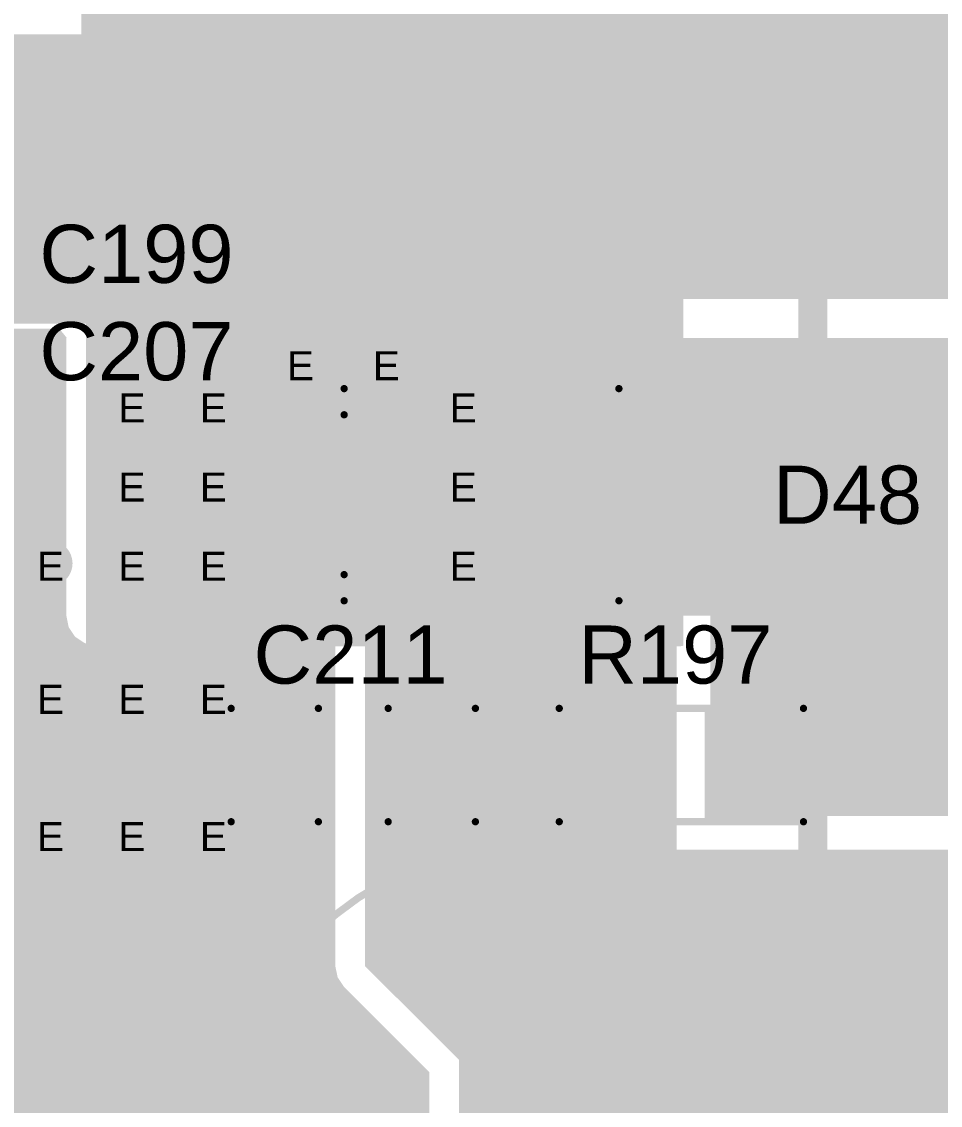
# Model space of a CAD drawing. Header units: inches. Extents: x 68 to 568, y 3 to 460.
# Drawn here: x 169.54 to 185.59, y 40.52 to 59.46 of the extents above; entities that cross this region are included whole.
import ezdxf

# ---------------------------------------------------------------- set-up
doc = ezdxf.new("R2010")
doc.units = ezdxf.units.IN
for name, color, linetype in [('Bottom Layer', 5, 'Continuous'), ('Bottom Solder', 6, 'Continuous'), ('Drill Drawing', 1, 'Continuous'), ('Layer 1', 16, 'Continuous'), ('Layer 2', 76, 'Continuous'), ('Multi-Layer', 9, 'Continuous'), ('Pad Holes', 156, 'Continuous'), ('Top Layer', 1, 'Continuous'), ('Top Overlay', 2, 'Continuous'), ('Top Paste', 8, 'Continuous'), ('Top Solder', 216, 'Continuous'), ('Via Holes', 16, 'Continuous')]:
    doc.layers.add(name, color=color, linetype=linetype)
doc.styles.add('Arial', font='', dxfattribs={"height": 0.2})
doc.styles.get('Arial').set_extended_font_data('Arial')

# ---------------------------------------------------------------- blocks, each defined once
blk = doc.blocks.new('EEUFR1V471B_108')
at = {"layer": 'Bottom Layer'}
h = blk.add_hatch(color=5, dxfattribs=at)
edge = h.paths.add_edge_path()
edge.add_arc((-2.5, 0), 0.8, 0, 360)
h = blk.add_hatch(color=5, dxfattribs=at)
edge = h.paths.add_edge_path()
edge.add_arc((2.5, 0), 0.8, 0, 360)
at = {"layer": 'Bottom Solder'}
h = blk.add_hatch(color=6, dxfattribs=at)
edge = h.paths.add_edge_path()
edge.add_arc((-2.5, 0), 0.85, 0, 360)
h = blk.add_hatch(color=6, dxfattribs=at)
edge = h.paths.add_edge_path()
edge.add_arc((2.5, 0), 0.85, 0, 360)
at = {"layer": 'Layer 1'}
h = blk.add_hatch(color=16, dxfattribs=at)
edge = h.paths.add_edge_path()
edge.add_arc((-2.5, 0), 0.8, 0, 360)
h = blk.add_hatch(color=16, dxfattribs=at)
edge = h.paths.add_edge_path()
edge.add_arc((2.5, 0), 0.8, 0, 360)
at = {"layer": 'Layer 2'}
h = blk.add_hatch(color=76, dxfattribs=at)
edge = h.paths.add_edge_path()
edge.add_arc((-2.5, 0), 0.8, 0, 360)
h = blk.add_hatch(color=76, dxfattribs=at)
edge = h.paths.add_edge_path()
edge.add_arc((2.5, 0), 0.8, 0, 360)
at = {"layer": 'Multi-Layer'}
h = blk.add_hatch(color=9, dxfattribs=at)
edge = h.paths.add_edge_path()
edge.add_arc((-2.5, 0), 0.8, 0, 360)
h = blk.add_hatch(color=9, dxfattribs=at)
edge = h.paths.add_edge_path()
edge.add_arc((2.5, 0), 0.8, 0, 360)
at = {"layer": 'Pad Holes'}
h = blk.add_hatch(color=7, dxfattribs=at)
edge = h.paths.add_edge_path()
edge.add_arc((-2.5, 0), 0.5, 0, 360)
h = blk.add_hatch(color=7, dxfattribs=at)
edge = h.paths.add_edge_path()
edge.add_arc((2.5, 0), 0.5, 0, 360)
at = {"layer": 'Top Layer'}
h = blk.add_hatch(color=1, dxfattribs=at)
edge = h.paths.add_edge_path()
edge.add_arc((-2.5, 0), 0.8, 0, 360)
h = blk.add_hatch(color=1, dxfattribs=at)
edge = h.paths.add_edge_path()
edge.add_arc((2.5, 0), 0.8, 0, 360)
at = {"layer": 'Top Overlay'}
blk.add_hatch(color=2, dxfattribs=at).paths.add_polyline_path([(3.556, 3.556), (3.556, -3.556), (4.318, -2.54), (4.826, -1.016), (4.973, 0.523), (4.826, 1.524)])
at = {"layer": 'Top Solder'}
h = blk.add_hatch(color=216, dxfattribs=at)
edge = h.paths.add_edge_path()
edge.add_arc((-2.5, 0), 0.85, 0, 360)
h = blk.add_hatch(color=216, dxfattribs=at)
edge = h.paths.add_edge_path()
edge.add_arc((2.5, 0), 0.85, 0, 360)
at = {"layer": 'Top Overlay'}
for points in [[(5, 0, 0.127, 0.127, 1), (-5, 0, 0.127, 0.127, 1)], [(-4.128, 0.762, 0.127, 0.127, 1), (-4, 0.762, 0.127, 0.127, 1)], [(-5.032, 0, 0.0635, 0.0635, 1), (-4.968, 0, 0.0635, 0.0635, 1)], [(-4.636, 0, 0.127, 0.127, 1), (-4.508, 0, 0.127, 0.127, 1)], [(-3.619, 0, 0.127, 0.127, 1), (-3.493, 0, 0.127, 0.127, 1)], [(4.968, 0, 0.0635, 0.0635, 1), (5.032, 0, 0.0635, 0.0635, 1)], [(-4.128, -0.762, 0.127, 0.127, 1), (-4, -0.762, 0.127, 0.127, 1)]]:
    blk.add_lwpolyline(points, format="xyseb", close=True, dxfattribs=at)
for points in [[(-4.064, 0.762, 0.254, 0.254, 0), (-4.064, -0.762, 0.254, 0.254, 0)], [(-3.556, 0, 0.254, 0.254, 0), (-4.572, 0, 0.254, 0.254, 0)]]:
    blk.add_lwpolyline(points, format="xyseb", dxfattribs=at)
blk = doc.blocks.new('C___1206_109')
at = {"layer": 'Top Layer'}
for points in [[(-2.032, 0.889), (-0.508, 0.889), (-0.508, -0.889), (-2.032, -0.889)], [(0.508, 0.889), (2.032, 0.889), (2.032, -0.889), (0.508, -0.889)]]:
    blk.add_hatch(color=1, dxfattribs=at).paths.add_polyline_path(points)
at = {"layer": 'Top Paste'}
for points in [[(-2.032, 0.889), (-0.508, 0.889), (-0.508, -0.889), (-2.032, -0.889)], [(0.508, 0.889), (2.032, 0.889), (2.032, -0.889), (0.508, -0.889)]]:
    blk.add_hatch(color=8, dxfattribs=at).paths.add_polyline_path(points)
at = {"layer": 'Top Solder'}
for points in [[(-2.1336, 0.9906), (-0.4064, 0.9906), (-0.4064, -0.9906), (-2.1336, -0.9906)], [(0.4064, 0.9906), (2.1336, 0.9906), (2.1336, -0.9906), (0.4064, -0.9906)]]:
    blk.add_hatch(color=216, dxfattribs=at).paths.add_polyline_path(points)
at = {"layer": 'Top Overlay'}
for points in [[(-2.1336, -0.9906, 0.127, 0.127, 0), (-2.1336, 0.9906, 0.127, 0.127, 0)], [(-2.1336, 0.9906, 0.127, 0.127, 0), (-0.6096, 0.9906, 0.127, 0.127, 0)], [(0.6096, 0.9906, 0.127, 0.127, 0), (2.1336, 0.9906, 0.127, 0.127, 0)], [(2.1336, -0.9906, 0.127, 0.127, 0), (2.1336, 0.9906, 0.127, 0.127, 0)], [(-2.1336, -0.9906, 0.127, 0.127, 0), (-0.6096, -0.9906, 0.127, 0.127, 0)], [(0.6096, -0.9906, 0.127, 0.127, 0), (2.1336, -0.9906, 0.127, 0.127, 0)]]:
    blk.add_lwpolyline(points, format="xyseb", dxfattribs=at)
for points in [[(-2.16535, 0.9906, 0.0635, 0.0635, 1), (-2.10185, 0.9906, 0.0635, 0.0635, 1)], [(-2.16535, 0.9906, 0.0635, 0.0635, 1), (-2.10185, 0.9906, 0.0635, 0.0635, 1)], [(-0.64135, 0.9906, 0.0635, 0.0635, 1), (-0.57785, 0.9906, 0.0635, 0.0635, 1)], [(0.57785, 0.9906, 0.0635, 0.0635, 1), (0.64135, 0.9906, 0.0635, 0.0635, 1)], [(2.10185, 0.9906, 0.0635, 0.0635, 1), (2.16535, 0.9906, 0.0635, 0.0635, 1)], [(2.10185, 0.9906, 0.0635, 0.0635, 1), (2.16535, 0.9906, 0.0635, 0.0635, 1)], [(-2.16535, -0.9906, 0.0635, 0.0635, 1), (-2.10185, -0.9906, 0.0635, 0.0635, 1)], [(-2.16535, -0.9906, 0.0635, 0.0635, 1), (-2.10185, -0.9906, 0.0635, 0.0635, 1)], [(-0.64135, -0.9906, 0.0635, 0.0635, 1), (-0.57785, -0.9906, 0.0635, 0.0635, 1)], [(0.57785, -0.9906, 0.0635, 0.0635, 1), (0.64135, -0.9906, 0.0635, 0.0635, 1)], [(2.10185, -0.9906, 0.0635, 0.0635, 1), (2.16535, -0.9906, 0.0635, 0.0635, 1)], [(2.10185, -0.9906, 0.0635, 0.0635, 1), (2.16535, -0.9906, 0.0635, 0.0635, 1)]]:
    blk.add_lwpolyline(points, format="xyseb", close=True, dxfattribs=at)
blk = doc.blocks.new('SMB__132')
at = {"layer": 'Top Layer'}
for points in [[(-3.7, -1.2), (-3.7, 1.2), (-0.9, 1.2), (-0.9, -1.2)], [(0.9, -1.2), (0.9, 1.2), (3.7, 1.2), (3.7, -1.2)]]:
    blk.add_hatch(color=1, dxfattribs=at).paths.add_polyline_path(points)
at = {"layer": 'Top Overlay'}
for points in [[(2.591, 1.244), (4.826, 1.244), (4.826, 1.904), (2.591, 1.904)], [(3.734, -1.652), (4.826, -1.652), (4.826, 1.345), (3.734, 1.345)], [(2.591, -1.906), (4.826, -1.906), (4.826, -1.246), (2.591, -1.246)]]:
    blk.add_hatch(color=2, dxfattribs=at).paths.add_polyline_path(points)
at = {"layer": 'Top Paste'}
for points in [[(-3.7, -1.2), (-3.7, 1.2), (-0.9, 1.2), (-0.9, -1.2)], [(0.9, -1.2), (0.9, 1.2), (3.7, 1.2), (3.7, -1.2)]]:
    blk.add_hatch(color=8, dxfattribs=at).paths.add_polyline_path(points)
at = {"layer": 'Top Solder'}
for points in [[(-3.802, -1.302), (-3.802, 1.302), (-0.798, 1.302), (-0.798, -1.302)], [(0.798, -1.302), (0.798, 1.302), (3.802, 1.302), (3.802, -1.302)]]:
    blk.add_hatch(color=216, dxfattribs=at).paths.add_polyline_path(points)
at = {"layer": 'Top Overlay'}
for points in [[(-2.21, 1.397, 0.127, 0.127, 0), (-2.21, 1.854, 0.127, 0.127, 0)], [(-2.21, 1.854, 0.127, 0.127, 0), (2.591, 1.854, 0.127, 0.127, 0)], [(-2.21, -1.854, 0.127, 0.127, 0), (-2.21, -1.397, 0.127, 0.127, 0)], [(-2.21, -1.854, 0.127, 0.127, 0), (2.591, -1.854, 0.127, 0.127, 0)]]:
    blk.add_lwpolyline(points, format="xyseb", dxfattribs=at)
for points in [[(-2.242, 1.854, 0.0635, 0.0635, 1), (-2.178, 1.854, 0.0635, 0.0635, 1)], [(-2.242, 1.854, 0.0635, 0.0635, 1), (-2.178, 1.854, 0.0635, 0.0635, 1)], [(2.559, 1.854, 0.0635, 0.0635, 1), (2.623, 1.854, 0.0635, 0.0635, 1)], [(-2.242, 1.397, 0.0635, 0.0635, 1), (-2.178, 1.397, 0.0635, 0.0635, 1)], [(-2.242, -1.397, 0.0635, 0.0635, 1), (-2.178, -1.397, 0.0635, 0.0635, 1)], [(-2.242, -1.854, 0.0635, 0.0635, 1), (-2.178, -1.854, 0.0635, 0.0635, 1)], [(-2.242, -1.854, 0.0635, 0.0635, 1), (-2.178, -1.854, 0.0635, 0.0635, 1)], [(2.559, -1.854, 0.0635, 0.0635, 1), (2.623, -1.854, 0.0635, 0.0635, 1)]]:
    blk.add_lwpolyline(points, format="xyseb", close=True, dxfattribs=at)
blk = doc.blocks.new('R___1206_142')
at = {"layer": 'Top Layer'}
for points in [[(-2.032, 0.889), (-0.508, 0.889), (-0.508, -0.889), (-2.032, -0.889)], [(0.508, 0.889), (2.032, 0.889), (2.032, -0.889), (0.508, -0.889)]]:
    blk.add_hatch(color=1, dxfattribs=at).paths.add_polyline_path(points)
at = {"layer": 'Top Paste'}
for points in [[(-2.032, 0.889), (-0.508, 0.889), (-0.508, -0.889), (-2.032, -0.889)], [(0.508, 0.889), (2.032, 0.889), (2.032, -0.889), (0.508, -0.889)]]:
    blk.add_hatch(color=8, dxfattribs=at).paths.add_polyline_path(points)
at = {"layer": 'Top Solder'}
for points in [[(-2.1336, 0.9906), (-0.4064, 0.9906), (-0.4064, -0.9906), (-2.1336, -0.9906)], [(0.4064, 0.9906), (2.1336, 0.9906), (2.1336, -0.9906), (0.4064, -0.9906)]]:
    blk.add_hatch(color=216, dxfattribs=at).paths.add_polyline_path(points)
at = {"layer": 'Top Overlay'}
for points in [[(-2.1336, 0.9906, 0.127, 0.127, 0), (2.1336, 0.9906, 0.127, 0.127, 0)], [(-2.1336, -0.9906, 0.127, 0.127, 0), (-2.1336, 0.9906, 0.127, 0.127, 0)], [(2.1336, -0.9906, 0.127, 0.127, 0), (2.1336, 0.9906, 0.127, 0.127, 0)], [(-2.1336, -0.9906, 0.127, 0.127, 0), (2.1336, -0.9906, 0.127, 0.127, 0)]]:
    blk.add_lwpolyline(points, format="xyseb", dxfattribs=at)
for points in [[(-2.16535, 0.9906, 0.0635, 0.0635, 1), (-2.10185, 0.9906, 0.0635, 0.0635, 1)], [(-2.16535, 0.9906, 0.0635, 0.0635, 1), (-2.10185, 0.9906, 0.0635, 0.0635, 1)], [(2.10185, 0.9906, 0.0635, 0.0635, 1), (2.16535, 0.9906, 0.0635, 0.0635, 1)], [(2.10185, 0.9906, 0.0635, 0.0635, 1), (2.16535, 0.9906, 0.0635, 0.0635, 1)], [(-2.16535, -0.9906, 0.0635, 0.0635, 1), (-2.10185, -0.9906, 0.0635, 0.0635, 1)], [(-2.16535, -0.9906, 0.0635, 0.0635, 1), (-2.10185, -0.9906, 0.0635, 0.0635, 1)], [(2.10185, -0.9906, 0.0635, 0.0635, 1), (2.16535, -0.9906, 0.0635, 0.0635, 1)], [(2.10185, -0.9906, 0.0635, 0.0635, 1), (2.16535, -0.9906, 0.0635, 0.0635, 1)]]:
    blk.add_lwpolyline(points, format="xyseb", close=True, dxfattribs=at)

msp = doc.modelspace()

# ---------------------------------------------------------------- hatches: boundary and pattern name
at = {"layer": 'Bottom Layer'}
h = msp.add_hatch(color=5, dxfattribs=at)
h.paths.add_polyline_path([(172.945, 84.877), (172.985, 84.85), (173.054, 84.78), (173.054, 84.78), (181.102, 76.733), (181.102, 48.557), (181.096, 48.548), (181.051, 48.539), (170.714, 48.539), (170.671, 48.547), (170.663, 48.59), (170.663, 49.48), (170.674, 49.491), (170.781, 49.676), (170.836, 49.881), (170.836, 50.094), (170.781, 50.299), (170.674, 50.484), (170.663, 50.495), (170.663, 53.663), (170.663, 59.491), (170.663, 59.491), (170.663, 69.963), (170.663, 70.383), (170.511, 70.535), (170.511, 70.535), (169.786, 71.259), (168.91, 72.136), (139.547, 72.136), (139.547, 78.593), (139.547, 84.886), (172.898, 84.886)])
h.paths.add_polyline_path([(150.537, 82.02), (150.193, 82.02), (149.855, 81.953), (149.537, 81.821), (149.251, 81.63), (149.008, 81.387), (148.817, 81.1), (148.685, 80.783), (148.618, 80.445), (148.618, 80.101), (148.685, 79.763), (148.817, 79.445), (149.008, 79.159), (149.251, 78.916), (149.537, 78.725), (149.855, 78.593), (150.193, 78.526), (150.537, 78.526), (150.875, 78.593), (151.192, 78.725), (151.479, 78.916), (151.722, 79.159), (151.913, 79.445), (152.045, 79.763), (152.112, 80.101), (152.112, 80.445), (152.045, 80.783), (151.913, 81.1), (151.722, 81.387), (151.479, 81.63), (151.192, 81.821), (150.875, 81.953)], flags=0)
msp.add_hatch(color=5, dxfattribs=at).paths.add_polyline_path([(170.663, 48.539), (177.927, 48.539), (177.927, 78.587), (170.663, 78.587)])
h = msp.add_hatch(color=5, dxfattribs=at)
edge = h.paths.add_edge_path()
edge.add_arc((174.396, 53.492), 0.3, 0, 360)
h = msp.add_hatch(color=5, dxfattribs=at)
edge = h.paths.add_edge_path()
edge.add_arc((175.895, 53.492), 0.3, 0, 360)
h = msp.add_hatch(color=5, dxfattribs=at)
edge = h.paths.add_edge_path()
edge.add_arc((171.45, 52.756), 0.3, 0, 360)
h = msp.add_hatch(color=5, dxfattribs=at)
edge = h.paths.add_edge_path()
edge.add_arc((172.872, 52.756), 0.3, 0, 360)
h = msp.add_hatch(color=5, dxfattribs=at)
edge = h.paths.add_edge_path()
edge.add_arc((177.24, 52.756), 0.3, 0, 360)
h = msp.add_hatch(color=5, dxfattribs=at)
edge = h.paths.add_edge_path()
edge.add_arc((171.45, 51.372), 0.3, 0, 360)
h = msp.add_hatch(color=5, dxfattribs=at)
edge = h.paths.add_edge_path()
edge.add_arc((172.872, 51.372), 0.3, 0, 360)
h = msp.add_hatch(color=5, dxfattribs=at)
edge = h.paths.add_edge_path()
edge.add_arc((177.24, 51.372), 0.3, 0, 360)
h = msp.add_hatch(color=5, dxfattribs=at)
edge = h.paths.add_edge_path()
edge.add_arc((170.028, 49.988), 0.3, 0, 360)
h = msp.add_hatch(color=5, dxfattribs=at)
edge = h.paths.add_edge_path()
edge.add_arc((171.45, 49.988), 0.3, 0, 360)
h = msp.add_hatch(color=5, dxfattribs=at)
edge = h.paths.add_edge_path()
edge.add_arc((172.872, 49.988), 0.3, 0, 360)
h = msp.add_hatch(color=5, dxfattribs=at)
edge = h.paths.add_edge_path()
edge.add_arc((177.24, 49.988), 0.3, 0, 360)
h = msp.add_hatch(color=5, dxfattribs=at)
edge = h.paths.add_edge_path()
edge.add_arc((170.028, 47.663), 0.3, 0, 360)
h = msp.add_hatch(color=5, dxfattribs=at)
edge = h.paths.add_edge_path()
edge.add_arc((171.45, 47.663), 0.3, 0, 360)
h = msp.add_hatch(color=5, dxfattribs=at)
edge = h.paths.add_edge_path()
edge.add_arc((172.872, 47.663), 0.3, 0, 360)
h = msp.add_hatch(color=5, dxfattribs=at)
edge = h.paths.add_edge_path()
edge.add_arc((170.028, 45.263), 0.3, 0, 360)
h = msp.add_hatch(color=5, dxfattribs=at)
edge = h.paths.add_edge_path()
edge.add_arc((171.45, 45.263), 0.3, 0, 360)
h = msp.add_hatch(color=5, dxfattribs=at)
edge = h.paths.add_edge_path()
edge.add_arc((172.872, 45.263), 0.3, 0, 360)
at = {"layer": 'Bottom Solder'}
h = msp.add_hatch(color=6, dxfattribs=at)
edge = h.paths.add_edge_path()
edge.add_arc((174.396, 53.492), 0.402, 0, 360)
h = msp.add_hatch(color=6, dxfattribs=at)
edge = h.paths.add_edge_path()
edge.add_arc((175.895, 53.492), 0.402, 0, 360)
h = msp.add_hatch(color=6, dxfattribs=at)
edge = h.paths.add_edge_path()
edge.add_arc((171.45, 52.756), 0.402, 0, 360)
h = msp.add_hatch(color=6, dxfattribs=at)
edge = h.paths.add_edge_path()
edge.add_arc((172.872, 52.756), 0.402, 0, 360)
h = msp.add_hatch(color=6, dxfattribs=at)
edge = h.paths.add_edge_path()
edge.add_arc((177.24, 52.756), 0.402, 0, 360)
h = msp.add_hatch(color=6, dxfattribs=at)
edge = h.paths.add_edge_path()
edge.add_arc((171.45, 51.372), 0.402, 0, 360)
h = msp.add_hatch(color=6, dxfattribs=at)
edge = h.paths.add_edge_path()
edge.add_arc((172.872, 51.372), 0.402, 0, 360)
h = msp.add_hatch(color=6, dxfattribs=at)
edge = h.paths.add_edge_path()
edge.add_arc((177.24, 51.372), 0.402, 0, 360)
h = msp.add_hatch(color=6, dxfattribs=at)
edge = h.paths.add_edge_path()
edge.add_arc((170.028, 49.988), 0.402, 0, 360)
h = msp.add_hatch(color=6, dxfattribs=at)
edge = h.paths.add_edge_path()
edge.add_arc((171.45, 49.988), 0.402, 0, 360)
h = msp.add_hatch(color=6, dxfattribs=at)
edge = h.paths.add_edge_path()
edge.add_arc((172.872, 49.988), 0.402, 0, 360)
h = msp.add_hatch(color=6, dxfattribs=at)
edge = h.paths.add_edge_path()
edge.add_arc((177.24, 49.988), 0.402, 0, 360)
h = msp.add_hatch(color=6, dxfattribs=at)
edge = h.paths.add_edge_path()
edge.add_arc((170.028, 47.663), 0.402, 0, 360)
h = msp.add_hatch(color=6, dxfattribs=at)
edge = h.paths.add_edge_path()
edge.add_arc((171.45, 47.663), 0.402, 0, 360)
h = msp.add_hatch(color=6, dxfattribs=at)
edge = h.paths.add_edge_path()
edge.add_arc((172.872, 47.663), 0.402, 0, 360)
h = msp.add_hatch(color=6, dxfattribs=at)
edge = h.paths.add_edge_path()
edge.add_arc((170.028, 45.263), 0.402, 0, 360)
h = msp.add_hatch(color=6, dxfattribs=at)
edge = h.paths.add_edge_path()
edge.add_arc((171.45, 45.263), 0.402, 0, 360)
h = msp.add_hatch(color=6, dxfattribs=at)
edge = h.paths.add_edge_path()
edge.add_arc((172.872, 45.263), 0.402, 0, 360)
at = {"layer": 'Layer 1'}
h = msp.add_hatch(color=16, dxfattribs=at)
edge = h.paths.add_edge_path()
edge.add_arc((174.396, 53.492), 0.3, 0, 360)
h = msp.add_hatch(color=16, dxfattribs=at)
edge = h.paths.add_edge_path()
edge.add_arc((175.895, 53.492), 0.3, 0, 360)
h = msp.add_hatch(color=16, dxfattribs=at)
edge = h.paths.add_edge_path()
edge.add_arc((171.45, 52.756), 0.3, 0, 360)
h = msp.add_hatch(color=16, dxfattribs=at)
edge = h.paths.add_edge_path()
edge.add_arc((172.872, 52.756), 0.3, 0, 360)
h = msp.add_hatch(color=16, dxfattribs=at)
edge = h.paths.add_edge_path()
edge.add_arc((177.24, 52.756), 0.3, 0, 360)
h = msp.add_hatch(color=16, dxfattribs=at)
edge = h.paths.add_edge_path()
edge.add_arc((171.45, 51.372), 0.3, 0, 360)
h = msp.add_hatch(color=16, dxfattribs=at)
edge = h.paths.add_edge_path()
edge.add_arc((172.872, 51.372), 0.3, 0, 360)
h = msp.add_hatch(color=16, dxfattribs=at)
edge = h.paths.add_edge_path()
edge.add_arc((177.24, 51.372), 0.3, 0, 360)
h = msp.add_hatch(color=16, dxfattribs=at)
edge = h.paths.add_edge_path()
edge.add_arc((170.028, 49.988), 0.3, 0, 360)
h = msp.add_hatch(color=16, dxfattribs=at)
edge = h.paths.add_edge_path()
edge.add_arc((171.45, 49.988), 0.3, 0, 360)
h = msp.add_hatch(color=16, dxfattribs=at)
edge = h.paths.add_edge_path()
edge.add_arc((172.872, 49.988), 0.3, 0, 360)
h = msp.add_hatch(color=16, dxfattribs=at)
edge = h.paths.add_edge_path()
edge.add_arc((177.24, 49.988), 0.3, 0, 360)
h = msp.add_hatch(color=16, dxfattribs=at)
edge = h.paths.add_edge_path()
edge.add_arc((170.028, 47.663), 0.3, 0, 360)
h = msp.add_hatch(color=16, dxfattribs=at)
edge = h.paths.add_edge_path()
edge.add_arc((171.45, 47.663), 0.3, 0, 360)
h = msp.add_hatch(color=16, dxfattribs=at)
edge = h.paths.add_edge_path()
edge.add_arc((172.872, 47.663), 0.3, 0, 360)
h = msp.add_hatch(color=16, dxfattribs=at)
edge = h.paths.add_edge_path()
edge.add_arc((170.028, 45.263), 0.3, 0, 360)
h = msp.add_hatch(color=16, dxfattribs=at)
edge = h.paths.add_edge_path()
edge.add_arc((171.45, 45.263), 0.3, 0, 360)
h = msp.add_hatch(color=16, dxfattribs=at)
edge = h.paths.add_edge_path()
edge.add_arc((172.872, 45.263), 0.3, 0, 360)
at = {"layer": 'Layer 2'}
h = msp.add_hatch(color=76, dxfattribs=at)
edge = h.paths.add_edge_path()
edge.add_arc((174.396, 53.492), 0.3, 0, 360)
h = msp.add_hatch(color=76, dxfattribs=at)
edge = h.paths.add_edge_path()
edge.add_arc((175.895, 53.492), 0.3, 0, 360)
h = msp.add_hatch(color=76, dxfattribs=at)
edge = h.paths.add_edge_path()
edge.add_arc((171.45, 52.756), 0.3, 0, 360)
h = msp.add_hatch(color=76, dxfattribs=at)
edge = h.paths.add_edge_path()
edge.add_arc((172.872, 52.756), 0.3, 0, 360)
h = msp.add_hatch(color=76, dxfattribs=at)
edge = h.paths.add_edge_path()
edge.add_arc((177.24, 52.756), 0.3, 0, 360)
h = msp.add_hatch(color=76, dxfattribs=at)
edge = h.paths.add_edge_path()
edge.add_arc((171.45, 51.372), 0.3, 0, 360)
h = msp.add_hatch(color=76, dxfattribs=at)
edge = h.paths.add_edge_path()
edge.add_arc((172.872, 51.372), 0.3, 0, 360)
h = msp.add_hatch(color=76, dxfattribs=at)
edge = h.paths.add_edge_path()
edge.add_arc((177.24, 51.372), 0.3, 0, 360)
h = msp.add_hatch(color=76, dxfattribs=at)
edge = h.paths.add_edge_path()
edge.add_arc((170.028, 49.988), 0.3, 0, 360)
h = msp.add_hatch(color=76, dxfattribs=at)
edge = h.paths.add_edge_path()
edge.add_arc((171.45, 49.988), 0.3, 0, 360)
h = msp.add_hatch(color=76, dxfattribs=at)
edge = h.paths.add_edge_path()
edge.add_arc((172.872, 49.988), 0.3, 0, 360)
h = msp.add_hatch(color=76, dxfattribs=at)
edge = h.paths.add_edge_path()
edge.add_arc((177.24, 49.988), 0.3, 0, 360)
h = msp.add_hatch(color=76, dxfattribs=at)
edge = h.paths.add_edge_path()
edge.add_arc((170.028, 47.663), 0.3, 0, 360)
h = msp.add_hatch(color=76, dxfattribs=at)
edge = h.paths.add_edge_path()
edge.add_arc((171.45, 47.663), 0.3, 0, 360)
h = msp.add_hatch(color=76, dxfattribs=at)
edge = h.paths.add_edge_path()
edge.add_arc((172.872, 47.663), 0.3, 0, 360)
h = msp.add_hatch(color=76, dxfattribs=at)
edge = h.paths.add_edge_path()
edge.add_arc((170.028, 45.263), 0.3, 0, 360)
h = msp.add_hatch(color=76, dxfattribs=at)
edge = h.paths.add_edge_path()
edge.add_arc((171.45, 45.263), 0.3, 0, 360)
h = msp.add_hatch(color=76, dxfattribs=at)
edge = h.paths.add_edge_path()
edge.add_arc((172.872, 45.263), 0.3, 0, 360)
at = {"layer": 'Top Layer'}
for points in [[(219.202, 71.399), (192.659, 71.399), (192.659, 54.61), (167.259, 54.61), (167.259, 59.232), (170.586, 59.232), (170.586, 70.027), (183.439, 70.027), (183.439, 82.473), (183.439, 82.474), (219.202, 82.474)], [(170.325, 53.935), (170.322, 53.924), (170.322, 49.072), (170.362, 48.874), (170.474, 48.706), (170.642, 48.594), (170.84, 48.554), (175.021, 48.554), (175.021, 42.951), (175.061, 42.753), (175.173, 42.585), (175.173, 42.585), (176.665, 41.093), (176.665, 29.231), (176.704, 29.033), (176.817, 28.865), (176.895, 28.787), (176.817, 28.599), (173.858, 28.599), (173.659, 28.56), (173.491, 28.447), (173.379, 28.279), (173.34, 28.081), (173.34, 22.758), (172.117, 22.758), (172.117, 33.68), (172.091, 33.879), (172.014, 34.064), (171.892, 34.223), (170.774, 35.341), (170.73, 35.375), (170.799, 35.578), (172.822, 35.578), (172.969, 35.539), (173.182, 35.539), (173.387, 35.594), (173.572, 35.7), (173.722, 35.851), (173.829, 36.035), (173.884, 36.241), (173.884, 36.453), (173.829, 36.659), (173.722, 36.843), (173.572, 36.994), (173.387, 37.1), (173.182, 37.155), (172.969, 37.155), (172.822, 37.116), (164.567, 37.116), (164.567, 37.116), (164.368, 37.089), (164.182, 37.013), (164.155, 36.991), (164.02, 37.145), (165.998, 39.122), (165.998, 39.122), (166.12, 39.282), (166.197, 39.467), (166.223, 39.666), (166.223, 47.81), (166.223, 49.238), (166.401, 49.341), (166.552, 49.491), (166.658, 49.676), (166.713, 49.881), (166.713, 50.094), (166.674, 50.241), (166.674, 54.092), (170.196, 54.092)], [(177.668, 53.924), (170.84, 53.924), (170.84, 49.072), (177.668, 49.072)], [(178.285, 49.072), (192.659, 49.072), (192.659, 53.924), (178.285, 53.924)], [(181.575, 45.574), (192.659, 45.574), (192.659, 53.924), (181.575, 53.924)], [(180.983, 44.983), (192.659, 44.983), (192.659, 28.719), (180.408, 28.719), (179.833, 28.144), (179.833, 24.53), (178.283, 24.53), (178.283, 28.131), (177.183, 29.231), (177.183, 41.308), (175.539, 42.951), (175.539, 48.564), (180.983, 48.564)]]:
    msp.add_hatch(color=1, dxfattribs=at).paths.add_polyline_path(points)
h = msp.add_hatch(color=1, dxfattribs=at)
edge = h.paths.add_edge_path()
edge.add_arc((174.396, 53.492), 0.3, 0, 360)
h = msp.add_hatch(color=1, dxfattribs=at)
edge = h.paths.add_edge_path()
edge.add_arc((175.895, 53.492), 0.3, 0, 360)
h = msp.add_hatch(color=1, dxfattribs=at)
edge = h.paths.add_edge_path()
edge.add_arc((171.45, 52.756), 0.3, 0, 360)
h = msp.add_hatch(color=1, dxfattribs=at)
edge = h.paths.add_edge_path()
edge.add_arc((172.872, 52.756), 0.3, 0, 360)
h = msp.add_hatch(color=1, dxfattribs=at)
edge = h.paths.add_edge_path()
edge.add_arc((177.24, 52.756), 0.3, 0, 360)
h = msp.add_hatch(color=1, dxfattribs=at)
edge = h.paths.add_edge_path()
edge.add_arc((171.45, 51.372), 0.3, 0, 360)
h = msp.add_hatch(color=1, dxfattribs=at)
edge = h.paths.add_edge_path()
edge.add_arc((172.872, 51.372), 0.3, 0, 360)
h = msp.add_hatch(color=1, dxfattribs=at)
edge = h.paths.add_edge_path()
edge.add_arc((177.24, 51.372), 0.3, 0, 360)
h = msp.add_hatch(color=1, dxfattribs=at)
edge = h.paths.add_edge_path()
edge.add_arc((170.028, 49.988), 0.3, 0, 360)
h = msp.add_hatch(color=1, dxfattribs=at)
edge = h.paths.add_edge_path()
edge.add_arc((171.45, 49.988), 0.3, 0, 360)
h = msp.add_hatch(color=1, dxfattribs=at)
edge = h.paths.add_edge_path()
edge.add_arc((172.872, 49.988), 0.3, 0, 360)
h = msp.add_hatch(color=1, dxfattribs=at)
edge = h.paths.add_edge_path()
edge.add_arc((177.24, 49.988), 0.3, 0, 360)
h = msp.add_hatch(color=1, dxfattribs=at)
edge = h.paths.add_edge_path()
edge.add_arc((170.028, 47.663), 0.3, 0, 360)
h = msp.add_hatch(color=1, dxfattribs=at)
edge = h.paths.add_edge_path()
edge.add_arc((171.45, 47.663), 0.3, 0, 360)
h = msp.add_hatch(color=1, dxfattribs=at)
edge = h.paths.add_edge_path()
edge.add_arc((172.872, 47.663), 0.3, 0, 360)
h = msp.add_hatch(color=1, dxfattribs=at)
edge = h.paths.add_edge_path()
edge.add_arc((170.028, 45.263), 0.3, 0, 360)
h = msp.add_hatch(color=1, dxfattribs=at)
edge = h.paths.add_edge_path()
edge.add_arc((171.45, 45.263), 0.3, 0, 360)
h = msp.add_hatch(color=1, dxfattribs=at)
edge = h.paths.add_edge_path()
edge.add_arc((172.872, 45.263), 0.3, 0, 360)
at = {"layer": 'Top Solder'}
h = msp.add_hatch(color=216, dxfattribs=at)
edge = h.paths.add_edge_path()
edge.add_arc((174.396, 53.492), 0.402, 0, 360)
h = msp.add_hatch(color=216, dxfattribs=at)
edge = h.paths.add_edge_path()
edge.add_arc((175.895, 53.492), 0.402, 0, 360)
h = msp.add_hatch(color=216, dxfattribs=at)
edge = h.paths.add_edge_path()
edge.add_arc((171.45, 52.756), 0.402, 0, 360)
h = msp.add_hatch(color=216, dxfattribs=at)
edge = h.paths.add_edge_path()
edge.add_arc((172.872, 52.756), 0.402, 0, 360)
h = msp.add_hatch(color=216, dxfattribs=at)
edge = h.paths.add_edge_path()
edge.add_arc((177.24, 52.756), 0.402, 0, 360)
h = msp.add_hatch(color=216, dxfattribs=at)
edge = h.paths.add_edge_path()
edge.add_arc((171.45, 51.372), 0.402, 0, 360)
h = msp.add_hatch(color=216, dxfattribs=at)
edge = h.paths.add_edge_path()
edge.add_arc((172.872, 51.372), 0.402, 0, 360)
h = msp.add_hatch(color=216, dxfattribs=at)
edge = h.paths.add_edge_path()
edge.add_arc((177.24, 51.372), 0.402, 0, 360)
h = msp.add_hatch(color=216, dxfattribs=at)
edge = h.paths.add_edge_path()
edge.add_arc((170.028, 49.988), 0.402, 0, 360)
h = msp.add_hatch(color=216, dxfattribs=at)
edge = h.paths.add_edge_path()
edge.add_arc((171.45, 49.988), 0.402, 0, 360)
h = msp.add_hatch(color=216, dxfattribs=at)
edge = h.paths.add_edge_path()
edge.add_arc((172.872, 49.988), 0.402, 0, 360)
h = msp.add_hatch(color=216, dxfattribs=at)
edge = h.paths.add_edge_path()
edge.add_arc((177.24, 49.988), 0.402, 0, 360)
h = msp.add_hatch(color=216, dxfattribs=at)
edge = h.paths.add_edge_path()
edge.add_arc((170.028, 47.663), 0.402, 0, 360)
h = msp.add_hatch(color=216, dxfattribs=at)
edge = h.paths.add_edge_path()
edge.add_arc((171.45, 47.663), 0.402, 0, 360)
h = msp.add_hatch(color=216, dxfattribs=at)
edge = h.paths.add_edge_path()
edge.add_arc((172.872, 47.663), 0.402, 0, 360)
h = msp.add_hatch(color=216, dxfattribs=at)
edge = h.paths.add_edge_path()
edge.add_arc((170.028, 45.263), 0.402, 0, 360)
h = msp.add_hatch(color=216, dxfattribs=at)
edge = h.paths.add_edge_path()
edge.add_arc((171.45, 45.263), 0.402, 0, 360)
h = msp.add_hatch(color=216, dxfattribs=at)
edge = h.paths.add_edge_path()
edge.add_arc((172.872, 45.263), 0.402, 0, 360)
at = {"layer": 'Via Holes'}
h = msp.add_hatch(color=7, dxfattribs=at)
edge = h.paths.add_edge_path()
edge.add_arc((174.396, 53.492), 0.15, 0, 360)
h = msp.add_hatch(color=7, dxfattribs=at)
edge = h.paths.add_edge_path()
edge.add_arc((175.895, 53.492), 0.15, 0, 360)
h = msp.add_hatch(color=7, dxfattribs=at)
edge = h.paths.add_edge_path()
edge.add_arc((171.45, 52.756), 0.15, 0, 360)
h = msp.add_hatch(color=7, dxfattribs=at)
edge = h.paths.add_edge_path()
edge.add_arc((172.872, 52.756), 0.15, 0, 360)
h = msp.add_hatch(color=7, dxfattribs=at)
edge = h.paths.add_edge_path()
edge.add_arc((177.24, 52.756), 0.15, 0, 360)
h = msp.add_hatch(color=7, dxfattribs=at)
edge = h.paths.add_edge_path()
edge.add_arc((171.45, 51.372), 0.15, 0, 360)
h = msp.add_hatch(color=7, dxfattribs=at)
edge = h.paths.add_edge_path()
edge.add_arc((172.872, 51.372), 0.15, 0, 360)
h = msp.add_hatch(color=7, dxfattribs=at)
edge = h.paths.add_edge_path()
edge.add_arc((177.24, 51.372), 0.15, 0, 360)
h = msp.add_hatch(color=7, dxfattribs=at)
edge = h.paths.add_edge_path()
edge.add_arc((170.028, 49.988), 0.15, 0, 360)
h = msp.add_hatch(color=7, dxfattribs=at)
edge = h.paths.add_edge_path()
edge.add_arc((171.45, 49.988), 0.15, 0, 360)
h = msp.add_hatch(color=7, dxfattribs=at)
edge = h.paths.add_edge_path()
edge.add_arc((172.872, 49.988), 0.15, 0, 360)
h = msp.add_hatch(color=7, dxfattribs=at)
edge = h.paths.add_edge_path()
edge.add_arc((177.24, 49.988), 0.15, 0, 360)
h = msp.add_hatch(color=7, dxfattribs=at)
edge = h.paths.add_edge_path()
edge.add_arc((170.028, 47.663), 0.15, 0, 360)
h = msp.add_hatch(color=7, dxfattribs=at)
edge = h.paths.add_edge_path()
edge.add_arc((171.45, 47.663), 0.15, 0, 360)
h = msp.add_hatch(color=7, dxfattribs=at)
edge = h.paths.add_edge_path()
edge.add_arc((172.872, 47.663), 0.15, 0, 360)
h = msp.add_hatch(color=7, dxfattribs=at)
edge = h.paths.add_edge_path()
edge.add_arc((170.028, 45.263), 0.15, 0, 360)
h = msp.add_hatch(color=7, dxfattribs=at)
edge = h.paths.add_edge_path()
edge.add_arc((171.45, 45.263), 0.15, 0, 360)
h = msp.add_hatch(color=7, dxfattribs=at)
edge = h.paths.add_edge_path()
edge.add_arc((172.872, 45.263), 0.15, 0, 360)

# ---------------------------------------------------------------- linework, layer by layer
at = {"layer": 'Bottom Layer'}
for points in [[(183.365, 37.924, 0.508, 0.508, 0), (183.365, 82.116, 0.508, 0.508, 0)], [(165.684, 54.432, 0.508, 0.508, 0), (171.958, 54.432, 0.508, 0.508, 0)], [(175.424, 54.203, 0.508, 0.508, 0), (177.24, 52.388, 0.508, 0.508, 0)], [(177.24, 49.988, 0.508, 0.508, 0), (177.266, 49.961, 0.508, 0.508, 0)]]:
    msp.add_lwpolyline(points, format="xyseb", dxfattribs=at)
for points in [[(171.831, 54.432, 0.254, 0.254, 1), (172.085, 54.432, 0.254, 0.254, 1)], [(175.297, 54.203, 0.254, 0.254, 1), (175.551, 54.203, 0.254, 0.254, 1)], [(177.113, 52.388, 0.254, 0.254, 1), (177.367, 52.388, 0.254, 0.254, 1)], [(177.113, 49.988, 0.254, 0.254, 1), (177.367, 49.988, 0.254, 0.254, 1)], [(177.139, 49.961, 0.254, 0.254, 1), (177.393, 49.961, 0.254, 0.254, 1)]]:
    msp.add_lwpolyline(points, format="xyseb", close=True, dxfattribs=at)

# ---------------------------------------------------------------- block references
for name, p in [('SMB__132', (177.385, 51.188)), ('C___1206_109', (175.335, 46.463)), ('R___1206_142', (181.067, 46.463))]:
    msp.add_blockref(name, p)
at = {"rotation": 180}
msp.add_blockref('EEUFR1V471B_108', (178.201, 39.986), dxfattribs=at)

# ---------------------------------------------------------------- texts
at = {"layer": 'Drill Drawing', "style": 'Arial'}
for p in [(174.176, 53.187), (175.675, 53.187), (171.23, 52.451), (172.652, 52.451), (177.019, 52.451), (171.23, 51.067), (172.652, 51.067), (177.019, 51.067), (169.808, 49.683), (171.23, 49.683), (172.652, 49.683), (177.019, 49.683), (169.808, 47.358), (171.23, 47.358), (172.652, 47.358), (169.808, 44.958), (171.23, 44.958), (172.652, 44.958)]:
    msp.add_text('E', height=0.508, dxfattribs=at).set_placement(p)
at = {"layer": 'Top Overlay', "style": 'Arial'}
for s, p in [('C199', (169.85, 54.89)), ('C207', (169.85, 53.188)), ('D48', (182.669, 50.68)), ('C211', (173.592, 47.886)), ('R197', (179.265, 47.886))]:
    msp.add_text(s, height=1.016, dxfattribs=at).set_placement(p)

doc.saveas('drawing.dxf')
